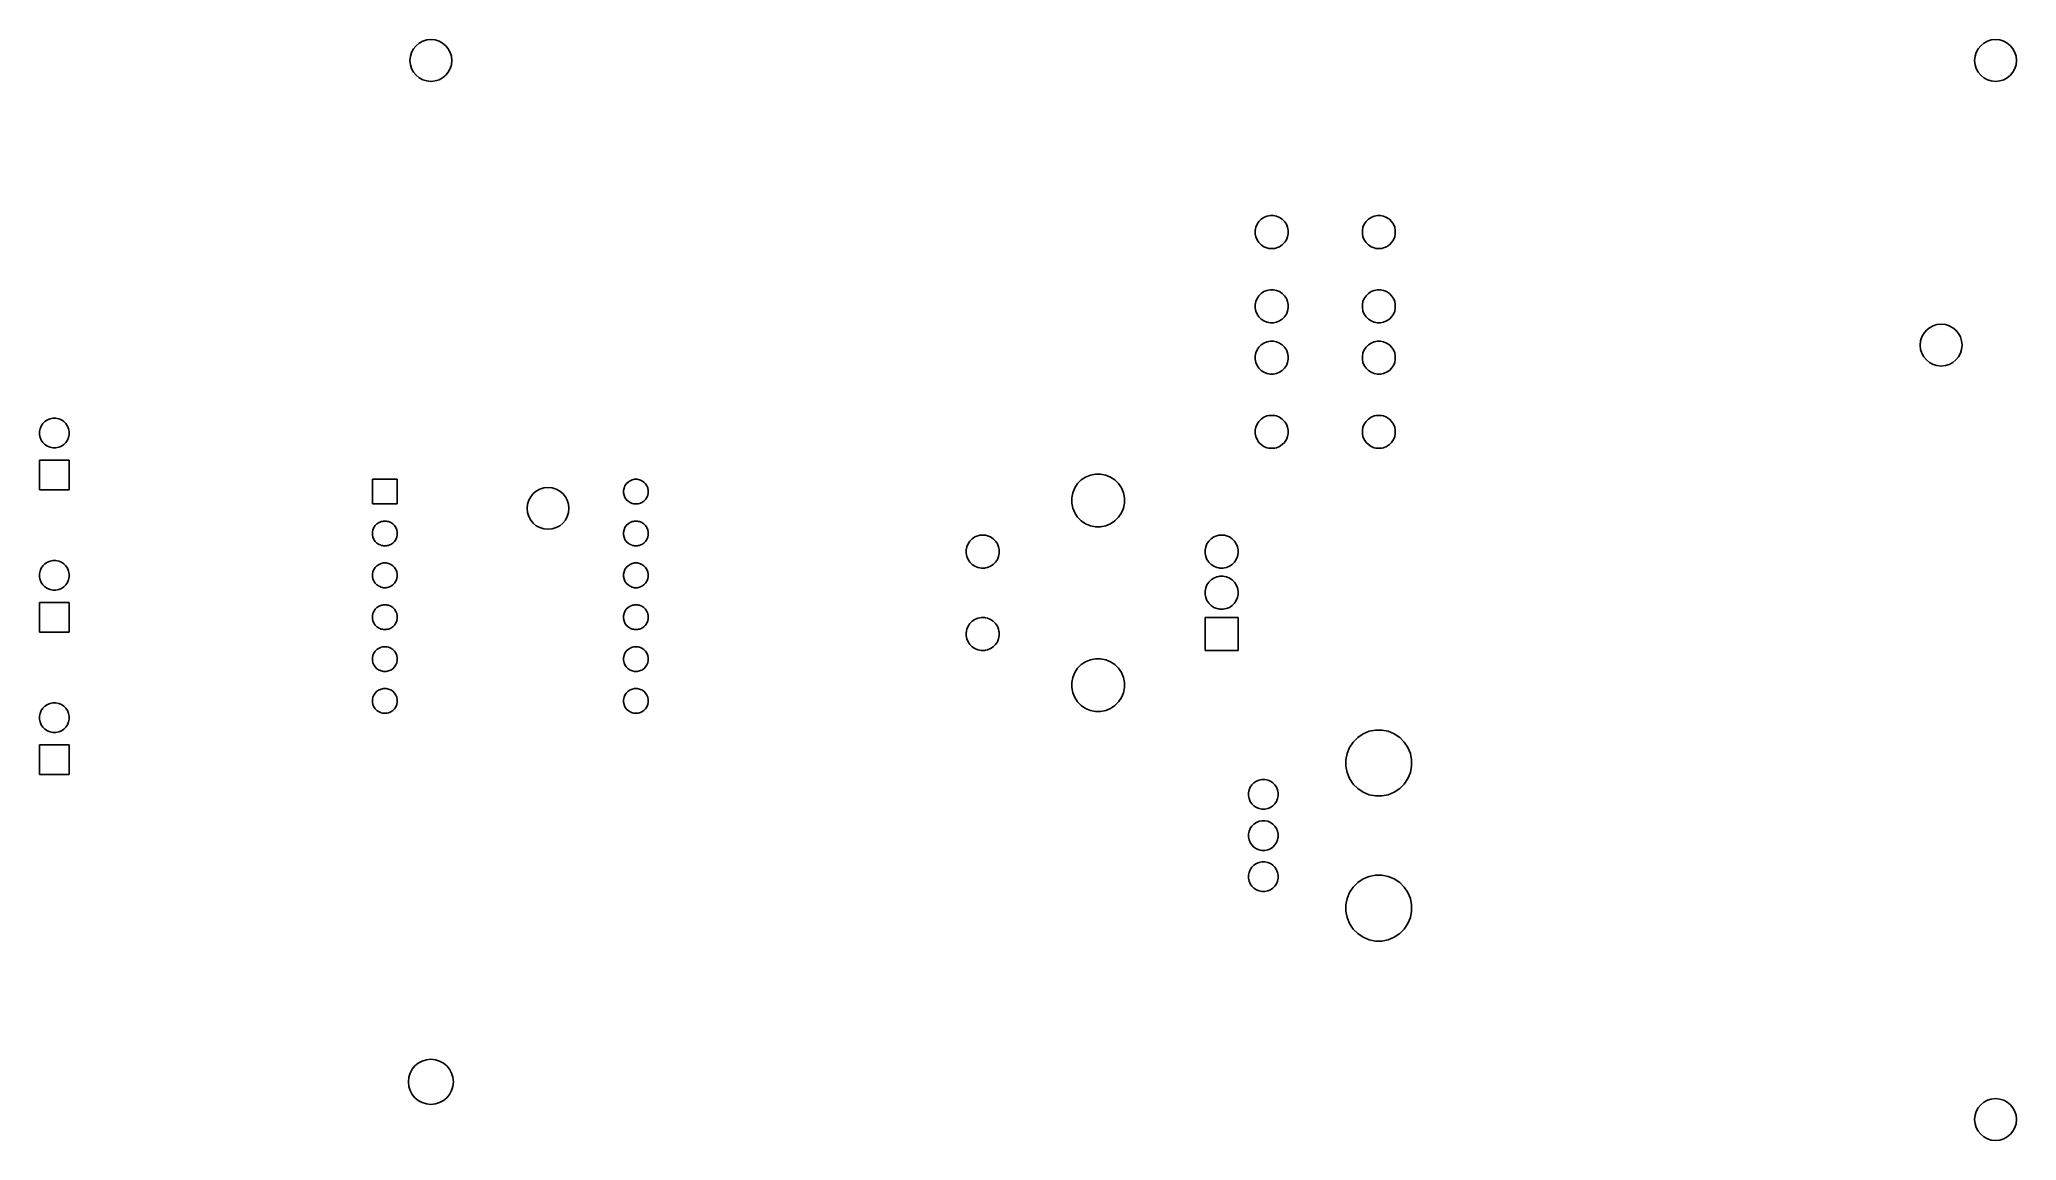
# Model space of a CAD drawing. Extents: x 112 to 232, y -124 to -57.
import ezdxf

# ---------------------------------------------------------------- set-up
doc = ezdxf.new("R2010")
doc.units = 0
doc.header["$MEASUREMENT"] = 0
doc.layers.add('BLACK', color=7, linetype='CONTINUOUS')

msp = doc.modelspace()

# ---------------------------------------------------------------- linework, layer by layer
at = {"layer": 'BLACK', "linetype": 'CONTINUOUS'}
for p, q in [((185.982, -68.5423), (186.058, -68.3603)), ((186.058, -68.3603), (186.167, -68.1965)), ((186.167, -68.1965), (186.307, -68.0572)), ((186.307, -68.0572), (186.47, -67.9478)), ((186.47, -67.9478), (186.652, -67.8724)), ((186.652, -67.8724), (186.768, -67.8494)), ((186.768, -67.8494), (186.846, -67.834)), ((186.846, -67.834), (187.042, -67.834)), ((187.042, -67.834), (187.12, -67.8494)), ((187.12, -67.8494), (187.236, -67.8724)), ((187.236, -67.8724), (187.418, -67.9478)), ((187.418, -67.9478), (187.581, -68.0572)), ((187.581, -68.0572), (187.721, -68.1965)), ((187.721, -68.1965), (187.83, -68.3603)), ((187.83, -68.3603), (187.906, -68.5423)), ((192.482, -68.5423), (192.558, -68.3603)), ((192.558, -68.3603), (192.667, -68.1965)), ((192.667, -68.1965), (192.807, -68.0572)), ((192.807, -68.0572), (192.97, -67.9478)), ((192.97, -67.9478), (193.152, -67.8724)), ((193.152, -67.8724), (193.268, -67.8494)), ((193.268, -67.8494), (193.346, -67.834)), ((193.346, -67.834), (193.542, -67.834)), ((193.542, -67.834), (193.62, -67.8494)), ((193.62, -67.8494), (193.736, -67.8724)), ((193.736, -67.8724), (193.918, -67.9478)), ((193.918, -67.9478), (194.081, -68.0572)), ((194.081, -68.0572), (194.221, -68.1965)), ((194.221, -68.1965), (194.33, -68.3603)), ((194.33, -68.3603), (194.406, -68.5423)), ((185.944, -68.7355), (185.982, -68.5423)), ((185.944, -68.9325), (185.944, -68.7355)), ((185.982, -69.1257), (185.944, -68.9325)), ((186.058, -69.3077), (185.982, -69.1257)), ((186.167, -69.4715), (186.058, -69.3077)), ((186.307, -69.6108), (186.167, -69.4715)), ((186.47, -69.7202), (186.307, -69.6108)), ((187.581, -69.6108), (187.418, -69.7202)), ((187.721, -69.4715), (187.581, -69.6108)), ((187.83, -69.3077), (187.721, -69.4715)), ((187.906, -69.1257), (187.83, -69.3077)), ((187.906, -68.5423), (187.944, -68.7355)), ((187.944, -68.9325), (187.906, -69.1257)), ((187.944, -68.7355), (187.944, -68.9325)), ((192.444, -68.7355), (192.482, -68.5423)), ((192.444, -68.9325), (192.444, -68.7355)), ((192.482, -69.1257), (192.444, -68.9325)), ((192.558, -69.3077), (192.482, -69.1257)), ((192.667, -69.4715), (192.558, -69.3077)), ((192.807, -69.6108), (192.667, -69.4715)), ((192.97, -69.7202), (192.807, -69.6108)), ((194.081, -69.6108), (193.918, -69.7202)), ((194.221, -69.4715), (194.081, -69.6108)), ((194.33, -69.3077), (194.221, -69.4715)), ((194.406, -69.1257), (194.33, -69.3077)), ((194.406, -68.5423), (194.444, -68.7355)), ((194.444, -68.9325), (194.406, -69.1257)), ((194.444, -68.7355), (194.444, -68.9325)), ((186.652, -69.7956), (186.47, -69.7202)), ((186.768, -69.8186), (186.652, -69.7956)), ((186.846, -69.834), (186.768, -69.8186)), ((187.042, -69.834), (186.846, -69.834)), ((187.12, -69.8186), (187.042, -69.834)), ((187.236, -69.7956), (187.12, -69.8186)), ((187.418, -69.7202), (187.236, -69.7956)), ((193.152, -69.7956), (192.97, -69.7202)), ((193.268, -69.8186), (193.152, -69.7956)), ((193.346, -69.834), (193.268, -69.8186)), ((193.542, -69.834), (193.346, -69.834)), ((193.62, -69.8186), (193.542, -69.834)), ((193.736, -69.7956), (193.62, -69.8186)), ((193.918, -69.7202), (193.736, -69.7956)), ((185.944, -73.2355), (185.982, -73.0423)), ((185.982, -73.0423), (186.058, -72.8603)), ((186.058, -72.8603), (186.167, -72.6965)), ((186.167, -72.6965), (186.307, -72.5572)), ((186.307, -72.5572), (186.47, -72.4478)), ((186.47, -72.4478), (186.652, -72.3724)), ((186.652, -72.3724), (186.768, -72.3494)), ((186.768, -72.3494), (186.846, -72.334)), ((186.846, -72.334), (187.042, -72.334)), ((187.042, -72.334), (187.12, -72.3494)), ((187.12, -72.3494), (187.236, -72.3724)), ((187.236, -72.3724), (187.418, -72.4478)), ((187.418, -72.4478), (187.581, -72.5572)), ((187.581, -72.5572), (187.721, -72.6965)), ((187.721, -72.6965), (187.83, -72.8603)), ((187.83, -72.8603), (187.906, -73.0423)), ((187.906, -73.0423), (187.944, -73.2355)), ((192.444, -73.2355), (192.482, -73.0423)), ((192.482, -73.0423), (192.558, -72.8603)), ((192.558, -72.8603), (192.667, -72.6965)), ((192.667, -72.6965), (192.807, -72.5572)), ((192.807, -72.5572), (192.97, -72.4478)), ((192.97, -72.4478), (193.152, -72.3724)), ((193.152, -72.3724), (193.268, -72.3494)), ((193.268, -72.3494), (193.346, -72.334)), ((193.346, -72.334), (193.542, -72.334)), ((193.542, -72.334), (193.62, -72.3494)), ((193.62, -72.3494), (193.736, -72.3724)), ((193.736, -72.3724), (193.918, -72.4478)), ((193.918, -72.4478), (194.081, -72.5572)), ((194.081, -72.5572), (194.221, -72.6965)), ((194.221, -72.6965), (194.33, -72.8603)), ((194.33, -72.8603), (194.406, -73.0423)), ((194.406, -73.0423), (194.444, -73.2355)), ((185.944, -73.4325), (185.944, -73.2355)), ((185.982, -73.6257), (185.944, -73.4325)), ((186.058, -73.8077), (185.982, -73.6257)), ((186.167, -73.9715), (186.058, -73.8077)), ((186.307, -74.1108), (186.167, -73.9715)), ((186.47, -74.2202), (186.307, -74.1108)), ((186.652, -74.2956), (186.47, -74.2202)), ((186.768, -74.3186), (186.652, -74.2956)), ((186.846, -74.334), (186.768, -74.3186)), ((187.042, -74.334), (186.846, -74.334)), ((187.12, -74.3186), (187.042, -74.334)), ((187.236, -74.2956), (187.12, -74.3186)), ((187.418, -74.2202), (187.236, -74.2956)), ((187.581, -74.1108), (187.418, -74.2202)), ((187.721, -73.9715), (187.581, -74.1108)), ((187.83, -73.8077), (187.721, -73.9715)), ((187.906, -73.6257), (187.83, -73.8077)), ((187.944, -73.4325), (187.906, -73.6257)), ((187.944, -73.2355), (187.944, -73.4325)), ((192.444, -73.4325), (192.444, -73.2355)), ((192.482, -73.6257), (192.444, -73.4325)), ((192.558, -73.8077), (192.482, -73.6257)), ((192.667, -73.9715), (192.558, -73.8077)), ((192.807, -74.1108), (192.667, -73.9715)), ((192.97, -74.2202), (192.807, -74.1108)), ((193.152, -74.2956), (192.97, -74.2202)), ((193.268, -74.3186), (193.152, -74.2956)), ((193.346, -74.334), (193.268, -74.3186)), ((193.542, -74.334), (193.346, -74.334)), ((193.62, -74.3186), (193.542, -74.334)), ((193.736, -74.2956), (193.62, -74.3186)), ((193.918, -74.2202), (193.736, -74.2956)), ((194.081, -74.1108), (193.918, -74.2202)), ((194.221, -73.9715), (194.081, -74.1108)), ((194.33, -73.8077), (194.221, -73.9715)), ((194.406, -73.6257), (194.33, -73.8077)), ((194.444, -73.4325), (194.406, -73.6257)), ((194.444, -73.2355), (194.444, -73.4325)), ((186.307, -75.6772), (186.47, -75.5678)), ((186.47, -75.5678), (186.652, -75.4924)), ((186.652, -75.4924), (186.768, -75.4694)), ((186.768, -75.4694), (186.846, -75.454)), ((186.846, -75.454), (187.042, -75.454)), ((187.042, -75.454), (187.12, -75.4694)), ((187.12, -75.4694), (187.236, -75.4924)), ((187.236, -75.4924), (187.418, -75.5678)), ((187.418, -75.5678), (187.581, -75.6772)), ((192.807, -75.6772), (192.97, -75.5678)), ((192.97, -75.5678), (193.152, -75.4924)), ((193.152, -75.4924), (193.268, -75.4694)), ((193.268, -75.4694), (193.346, -75.454)), ((193.346, -75.454), (193.542, -75.454)), ((193.542, -75.454), (193.62, -75.4694)), ((193.62, -75.4694), (193.736, -75.4924)), ((193.736, -75.4924), (193.918, -75.5678)), ((193.918, -75.5678), (194.081, -75.6772)), ((185.944, -76.3555), (185.982, -76.1623)), ((185.944, -76.5525), (185.944, -76.3555)), ((185.982, -76.7457), (185.944, -76.5525)), ((185.982, -76.1623), (186.058, -75.9803)), ((186.058, -76.9277), (185.982, -76.7457)), ((186.058, -75.9803), (186.167, -75.8165)), ((186.167, -75.8165), (186.307, -75.6772)), ((187.581, -75.6772), (187.721, -75.8165)), ((187.721, -75.8165), (187.83, -75.9803)), ((187.83, -75.9803), (187.906, -76.1623)), ((187.906, -76.7457), (187.83, -76.9277)), ((187.906, -76.1623), (187.944, -76.3555)), ((187.944, -76.5525), (187.906, -76.7457)), ((187.944, -76.3555), (187.944, -76.5525)), ((192.444, -76.3555), (192.482, -76.1623)), ((192.444, -76.5525), (192.444, -76.3555)), ((192.482, -76.7457), (192.444, -76.5525)), ((192.482, -76.1623), (192.558, -75.9803)), ((192.558, -76.9277), (192.482, -76.7457)), ((192.558, -75.9803), (192.667, -75.8165)), ((192.667, -75.8165), (192.807, -75.6772)), ((194.081, -75.6772), (194.221, -75.8165)), ((194.221, -75.8165), (194.33, -75.9803)), ((194.33, -75.9803), (194.406, -76.1623)), ((194.406, -76.7457), (194.33, -76.9277)), ((194.406, -76.1623), (194.444, -76.3555)), ((194.444, -76.5525), (194.406, -76.7457)), ((194.444, -76.3555), (194.444, -76.5525)), ((186.167, -77.0915), (186.058, -76.9277)), ((186.307, -77.2308), (186.167, -77.0915)), ((186.47, -77.3402), (186.307, -77.2308)), ((186.652, -77.4156), (186.47, -77.3402)), ((186.768, -77.4386), (186.652, -77.4156)), ((186.846, -77.454), (186.768, -77.4386)), ((187.042, -77.454), (186.846, -77.454)), ((187.12, -77.4386), (187.042, -77.454)), ((187.236, -77.4156), (187.12, -77.4386)), ((187.418, -77.3402), (187.236, -77.4156)), ((187.581, -77.2308), (187.418, -77.3402)), ((187.721, -77.0915), (187.581, -77.2308)), ((187.83, -76.9277), (187.721, -77.0915)), ((192.667, -77.0915), (192.558, -76.9277)), ((192.807, -77.2308), (192.667, -77.0915)), ((192.97, -77.3402), (192.807, -77.2308)), ((193.152, -77.4156), (192.97, -77.3402)), ((193.268, -77.4386), (193.152, -77.4156)), ((193.346, -77.454), (193.268, -77.4386)), ((193.542, -77.454), (193.346, -77.454)), ((193.62, -77.4386), (193.542, -77.454)), ((193.736, -77.4156), (193.62, -77.4386)), ((193.918, -77.3402), (193.736, -77.4156)), ((194.081, -77.2308), (193.918, -77.3402)), ((194.221, -77.0915), (194.081, -77.2308)), ((194.33, -76.9277), (194.221, -77.0915)), ((112.331, -80.4523), (112.456, -80.3269)), ((112.456, -80.3269), (112.604, -80.2284)), ((112.604, -80.2284), (112.767, -80.1606)), ((112.767, -80.1606), (112.941, -80.126)), ((112.941, -80.126), (113.119, -80.126)), ((113.119, -80.126), (113.293, -80.1606)), ((113.293, -80.1606), (113.456, -80.2284)), ((113.456, -80.2284), (113.604, -80.3269)), ((113.604, -80.3269), (113.729, -80.4523)), ((186.058, -80.4803), (186.167, -80.3165)), ((186.167, -80.3165), (186.307, -80.1772)), ((186.307, -80.1772), (186.47, -80.0678)), ((186.47, -80.0678), (186.652, -79.9924)), ((186.652, -79.9924), (186.768, -79.9694)), ((186.768, -79.9694), (186.846, -79.954)), ((186.846, -79.954), (187.042, -79.954)), ((187.042, -79.954), (187.12, -79.9694)), ((187.12, -79.9694), (187.236, -79.9924)), ((187.236, -79.9924), (187.418, -80.0678)), ((187.418, -80.0678), (187.581, -80.1772)), ((187.581, -80.1772), (187.721, -80.3165)), ((187.721, -80.3165), (187.83, -80.4803)), ((192.558, -80.4803), (192.667, -80.3165)), ((192.667, -80.3165), (192.807, -80.1772)), ((192.807, -80.1772), (192.97, -80.0678)), ((192.97, -80.0678), (193.152, -79.9924)), ((193.152, -79.9924), (193.268, -79.9694)), ((193.268, -79.9694), (193.346, -79.954)), ((193.346, -79.954), (193.542, -79.954)), ((193.542, -79.954), (193.62, -79.9694)), ((193.62, -79.9694), (193.736, -79.9924)), ((193.736, -79.9924), (193.918, -80.0678)), ((193.918, -80.0678), (194.081, -80.1772)), ((194.081, -80.1772), (194.221, -80.3165)), ((194.221, -80.3165), (194.33, -80.4803)), ((112.13, -80.9374), (112.165, -80.7635)), ((112.13, -81.1146), (112.13, -80.9374)), ((112.165, -81.2885), (112.13, -81.1146)), ((112.165, -80.7635), (112.232, -80.5997)), ((112.232, -81.4523), (112.165, -81.2885)), ((112.232, -80.5997), (112.331, -80.4523)), ((112.331, -81.5997), (112.232, -81.4523)), ((112.456, -81.7251), (112.331, -81.5997)), ((113.729, -81.5997), (113.604, -81.7251)), ((113.729, -80.4523), (113.828, -80.5997)), ((113.828, -81.4523), (113.729, -81.5997)), ((113.828, -80.5997), (113.895, -80.7635)), ((113.895, -81.2885), (113.828, -81.4523)), ((113.895, -80.7635), (113.93, -80.9374)), ((113.93, -81.1146), (113.895, -81.2885)), ((113.93, -80.9374), (113.93, -81.1146)), ((185.944, -80.8555), (185.982, -80.6623)), ((185.944, -81.0525), (185.944, -80.8555)), ((185.982, -81.2457), (185.944, -81.0525)), ((185.982, -80.6623), (186.058, -80.4803)), ((186.058, -81.4277), (185.982, -81.2457)), ((186.167, -81.5915), (186.058, -81.4277)), ((186.307, -81.7308), (186.167, -81.5915)), ((187.721, -81.5915), (187.581, -81.7308)), ((187.83, -81.4277), (187.721, -81.5915)), ((187.83, -80.4803), (187.906, -80.6623)), ((187.906, -81.2457), (187.83, -81.4277)), ((187.906, -80.6623), (187.944, -80.8555)), ((187.944, -81.0525), (187.906, -81.2457)), ((187.944, -80.8555), (187.944, -81.0525)), ((192.444, -80.8555), (192.482, -80.6623)), ((192.444, -81.0525), (192.444, -80.8555)), ((192.482, -81.2457), (192.444, -81.0525)), ((192.482, -80.6623), (192.558, -80.4803)), ((192.558, -81.4277), (192.482, -81.2457)), ((192.667, -81.5915), (192.558, -81.4277)), ((192.807, -81.7308), (192.667, -81.5915)), ((194.221, -81.5915), (194.081, -81.7308)), ((194.33, -81.4277), (194.221, -81.5915)), ((194.33, -80.4803), (194.406, -80.6623)), ((194.406, -81.2457), (194.33, -81.4277)), ((194.406, -80.6623), (194.444, -80.8555)), ((194.444, -81.0525), (194.406, -81.2457)), ((194.444, -80.8555), (194.444, -81.0525)), ((112.13, -84.466), (112.13, -82.666)), ((112.13, -82.666), (113.93, -82.666)), ((112.604, -81.8236), (112.456, -81.7251)), ((112.767, -81.8914), (112.604, -81.8236)), ((112.941, -81.926), (112.767, -81.8914)), ((113.119, -81.926), (112.941, -81.926)), ((113.293, -81.8914), (113.119, -81.926)), ((113.456, -81.8236), (113.293, -81.8914)), ((113.604, -81.7251), (113.456, -81.8236)), ((113.93, -82.666), (113.93, -84.466)), ((186.47, -81.8402), (186.307, -81.7308)), ((186.652, -81.9156), (186.47, -81.8402)), ((186.768, -81.9386), (186.652, -81.9156)), ((186.846, -81.954), (186.768, -81.9386)), ((187.042, -81.954), (186.846, -81.954)), ((187.12, -81.9386), (187.042, -81.954)), ((187.236, -81.9156), (187.12, -81.9386)), ((187.418, -81.8402), (187.236, -81.9156)), ((187.581, -81.7308), (187.418, -81.8402)), ((192.97, -81.8402), (192.807, -81.7308)), ((193.152, -81.9156), (192.97, -81.8402)), ((193.268, -81.9386), (193.152, -81.9156)), ((193.346, -81.954), (193.268, -81.9386)), ((193.542, -81.954), (193.346, -81.954)), ((193.62, -81.9386), (193.542, -81.954)), ((193.736, -81.9156), (193.62, -81.9386)), ((193.918, -81.8402), (193.736, -81.9156)), ((194.081, -81.7308), (193.918, -81.8402)), ((132.346, -85.332), (132.346, -83.832)), ((132.346, -83.832), (133.846, -83.832)), ((133.846, -83.832), (133.846, -85.332)), ((147.753, -84.1039), (147.858, -83.9994)), ((147.858, -83.9994), (147.981, -83.9174)), ((147.981, -83.9174), (148.061, -83.8842)), ((148.061, -83.8842), (148.117, -83.8608)), ((148.117, -83.8608), (148.19, -83.8464)), ((148.19, -83.8464), (148.262, -83.832)), ((148.262, -83.832), (148.41, -83.832)), ((148.41, -83.832), (148.482, -83.8464)), ((148.482, -83.8464), (148.555, -83.8608)), ((148.555, -83.8608), (148.611, -83.8842)), ((148.611, -83.8842), (148.691, -83.9174)), ((148.691, -83.9174), (148.814, -83.9994)), ((148.814, -83.9994), (148.919, -84.1039)), ((175.153, -84.0981), (175.376, -83.8752)), ((175.376, -83.8752), (175.638, -83.7001)), ((175.638, -83.7001), (175.929, -83.5795)), ((175.929, -83.5795), (176.238, -83.518)), ((176.238, -83.518), (176.554, -83.518)), ((176.554, -83.518), (176.863, -83.5795)), ((176.863, -83.5795), (177.154, -83.7001)), ((177.154, -83.7001), (177.416, -83.8752)), ((177.416, -83.8752), (177.639, -84.0981)), ((113.93, -84.466), (112.13, -84.466)), ((147.586, -84.5081), (147.615, -84.3632)), ((147.586, -84.6559), (147.586, -84.5081)), ((147.615, -84.8008), (147.586, -84.6559)), ((147.615, -84.3632), (147.616, -84.3601)), ((147.671, -84.9373), (147.615, -84.8008)), ((147.616, -84.3601), (147.638, -84.3067)), ((147.638, -84.3067), (147.671, -84.2267)), ((147.671, -84.2267), (147.753, -84.1039)), ((147.753, -85.0601), (147.671, -84.9373)), ((147.858, -85.1646), (147.753, -85.0601)), ((147.981, -85.2466), (147.858, -85.1646)), ((148.814, -85.1646), (148.691, -85.2466)), ((148.919, -85.0601), (148.814, -85.1646)), ((148.919, -84.1039), (149.001, -84.2267)), ((149.001, -84.9373), (148.919, -85.0601)), ((149.001, -84.2267), (149.034, -84.3067)), ((149.057, -84.8008), (149.001, -84.9373)), ((149.034, -84.3067), (149.056, -84.3601)), ((149.056, -84.3601), (149.057, -84.3632)), ((149.057, -84.3632), (149.086, -84.5081)), ((149.086, -84.6559), (149.057, -84.8008)), ((149.086, -84.5081), (149.086, -84.6559)), ((174.796, -84.9604), (174.857, -84.6513)), ((174.796, -85.2756), (174.796, -84.9604)), ((174.857, -84.6513), (174.978, -84.3601)), ((174.978, -84.3601), (175.153, -84.0981)), ((177.639, -84.0981), (177.814, -84.3601)), ((177.814, -84.3601), (177.935, -84.6513)), ((177.935, -84.6513), (177.996, -84.9604)), ((177.996, -84.9604), (177.996, -85.2756)), ((133.846, -85.332), (132.346, -85.332)), ((132.821, -86.4242), (132.877, -86.4008)), ((132.877, -86.4008), (132.95, -86.3864)), ((132.95, -86.3864), (133.022, -86.372)), ((133.022, -86.372), (133.17, -86.372)), ((133.17, -86.372), (133.242, -86.3864)), ((133.242, -86.3864), (133.315, -86.4008)), ((133.315, -86.4008), (133.371, -86.4242)), ((148.061, -85.2798), (147.981, -85.2466)), ((148.117, -85.3032), (148.061, -85.2798)), ((148.061, -86.4242), (148.117, -86.4008)), ((148.19, -85.3176), (148.117, -85.3032)), ((148.117, -86.4008), (148.19, -86.3864)), ((148.262, -85.332), (148.19, -85.3176)), ((148.19, -86.3864), (148.262, -86.372)), ((148.41, -85.332), (148.262, -85.332)), ((148.262, -86.372), (148.41, -86.372)), ((148.482, -85.3176), (148.41, -85.332)), ((148.41, -86.372), (148.482, -86.3864)), ((148.555, -85.3032), (148.482, -85.3176)), ((148.482, -86.3864), (148.555, -86.4008)), ((148.611, -85.2798), (148.555, -85.3032)), ((148.555, -86.4008), (148.611, -86.4242)), ((148.691, -85.2466), (148.611, -85.2798)), ((174.857, -85.5847), (174.796, -85.2756)), ((174.978, -85.8759), (174.857, -85.5847)), ((175.153, -86.1379), (174.978, -85.8759)), ((175.376, -86.3608), (175.153, -86.1379)), ((175.638, -86.5359), (175.376, -86.3608)), ((177.416, -86.3608), (177.154, -86.5359)), ((177.639, -86.1379), (177.416, -86.3608)), ((177.814, -85.8759), (177.639, -86.1379)), ((177.935, -85.5847), (177.814, -85.8759)), ((177.996, -85.2756), (177.935, -85.5847)), ((132.346, -87.0481), (132.375, -86.9032)), ((132.346, -87.1959), (132.346, -87.0481)), ((132.375, -87.3408), (132.346, -87.1959)), ((132.375, -86.9032), (132.431, -86.7667)), ((132.431, -87.4773), (132.375, -87.3408)), ((132.431, -86.7667), (132.513, -86.6439)), ((132.513, -87.6001), (132.431, -87.4773)), ((132.513, -86.6439), (132.618, -86.5394)), ((132.618, -87.7046), (132.513, -87.6001)), ((132.618, -86.5394), (132.741, -86.4574)), ((132.741, -86.4574), (132.821, -86.4242)), ((133.371, -86.4242), (133.451, -86.4574)), ((133.451, -86.4574), (133.574, -86.5394)), ((133.574, -86.5394), (133.679, -86.6439)), ((133.679, -87.6001), (133.574, -87.7046)), ((133.679, -86.6439), (133.761, -86.7667)), ((133.761, -87.4773), (133.679, -87.6001)), ((133.761, -86.7667), (133.817, -86.9032)), ((133.817, -87.3408), (133.761, -87.4773)), ((133.817, -86.9032), (133.846, -87.0481)), ((133.846, -87.1959), (133.817, -87.3408)), ((133.846, -87.0481), (133.846, -87.1959)), ((147.586, -87.0481), (147.615, -86.9032)), ((147.586, -87.1959), (147.586, -87.0481)), ((147.615, -87.3408), (147.586, -87.1959)), ((147.615, -86.9032), (147.671, -86.7667)), ((147.671, -87.4773), (147.615, -87.3408)), ((147.671, -86.7667), (147.753, -86.6439)), ((147.753, -87.6001), (147.671, -87.4773)), ((147.753, -86.6439), (147.858, -86.5394)), ((147.858, -87.7046), (147.753, -87.6001)), ((147.858, -86.5394), (147.981, -86.4574)), ((147.981, -86.4574), (148.061, -86.4242)), ((148.611, -86.4242), (148.691, -86.4574)), ((148.691, -86.4574), (148.814, -86.5394)), ((148.814, -86.5394), (148.919, -86.6439)), ((148.919, -87.6001), (148.814, -87.7046)), ((148.919, -86.6439), (149.001, -86.7667)), ((149.001, -87.4773), (148.919, -87.6001)), ((149.001, -86.7667), (149.057, -86.9032)), ((149.057, -87.3408), (149.001, -87.4773)), ((149.057, -86.9032), (149.086, -87.0481)), ((149.086, -87.1959), (149.057, -87.3408)), ((149.086, -87.0481), (149.086, -87.1959)), ((168.51, -87.7443), (168.619, -87.5805)), ((168.619, -87.5805), (168.759, -87.4412)), ((168.759, -87.4412), (168.922, -87.3318)), ((168.922, -87.3318), (169.104, -87.2564)), ((169.104, -87.2564), (169.22, -87.2334)), ((169.22, -87.2334), (169.298, -87.218)), ((169.298, -87.218), (169.494, -87.218)), ((169.494, -87.218), (169.572, -87.2334)), ((169.572, -87.2334), (169.688, -87.2564)), ((169.688, -87.2564), (169.87, -87.3318)), ((169.87, -87.3318), (170.033, -87.4412)), ((170.033, -87.4412), (170.173, -87.5805)), ((170.173, -87.5805), (170.282, -87.7443)), ((175.929, -86.6565), (175.638, -86.5359)), ((176.238, -86.718), (175.929, -86.6565)), ((176.554, -86.718), (176.238, -86.718)), ((176.863, -86.6565), (176.554, -86.718)), ((177.154, -86.5359), (176.863, -86.6565)), ((183.01, -87.7443), (183.119, -87.5805)), ((183.119, -87.5805), (183.259, -87.4412)), ((183.259, -87.4412), (183.422, -87.3318)), ((183.422, -87.3318), (183.604, -87.2564)), ((183.604, -87.2564), (183.72, -87.2334)), ((183.72, -87.2334), (183.798, -87.218)), ((183.798, -87.218), (183.994, -87.218)), ((183.994, -87.218), (184.072, -87.2334)), ((184.072, -87.2334), (184.188, -87.2564)), ((184.188, -87.2564), (184.37, -87.3318)), ((184.37, -87.3318), (184.533, -87.4412)), ((184.533, -87.4412), (184.673, -87.5805)), ((184.673, -87.5805), (184.782, -87.7443)), ((112.604, -88.8644), (112.767, -88.7966)), ((112.767, -88.7966), (112.941, -88.762)), ((112.941, -88.762), (113.119, -88.762)), ((113.119, -88.762), (113.293, -88.7966)), ((113.293, -88.7966), (113.456, -88.8644)), ((132.741, -87.7866), (132.618, -87.7046)), ((132.821, -87.8198), (132.741, -87.7866)), ((132.877, -87.8432), (132.821, -87.8198)), ((132.95, -87.8576), (132.877, -87.8432)), ((133.022, -87.872), (132.95, -87.8576)), ((133.17, -87.872), (133.022, -87.872)), ((133.242, -87.8576), (133.17, -87.872)), ((133.315, -87.8432), (133.242, -87.8576)), ((133.371, -87.8198), (133.315, -87.8432)), ((133.451, -87.7866), (133.371, -87.8198)), ((133.574, -87.7046), (133.451, -87.7866)), ((147.981, -87.7866), (147.858, -87.7046)), ((148.061, -87.8198), (147.981, -87.7866)), ((148.117, -87.8432), (148.061, -87.8198)), ((148.19, -87.8576), (148.117, -87.8432)), ((148.262, -87.872), (148.19, -87.8576)), ((148.41, -87.872), (148.262, -87.872)), ((148.482, -87.8576), (148.41, -87.872)), ((148.555, -87.8432), (148.482, -87.8576)), ((148.611, -87.8198), (148.555, -87.8432)), ((148.691, -87.7866), (148.611, -87.8198)), ((148.814, -87.7046), (148.691, -87.7866)), ((168.396, -88.1195), (168.434, -87.9263)), ((168.396, -88.3165), (168.396, -88.1195)), ((168.434, -88.5097), (168.396, -88.3165)), ((168.434, -87.9263), (168.51, -87.7443)), ((168.51, -88.6917), (168.434, -88.5097)), ((168.619, -88.8555), (168.51, -88.6917)), ((170.282, -88.6917), (170.173, -88.8555)), ((170.282, -87.7443), (170.358, -87.9263)), ((170.358, -88.5097), (170.282, -88.6917)), ((170.358, -87.9263), (170.396, -88.1195)), ((170.396, -88.3165), (170.358, -88.5097)), ((170.396, -88.1195), (170.396, -88.3165)), ((182.896, -88.1195), (182.934, -87.9263)), ((182.896, -88.3165), (182.896, -88.1195)), ((182.934, -88.5097), (182.896, -88.3165)), ((182.934, -87.9263), (183.01, -87.7443)), ((183.01, -88.6917), (182.934, -88.5097)), ((183.119, -88.8555), (183.01, -88.6917)), ((184.782, -88.6917), (184.673, -88.8555)), ((184.782, -87.7443), (184.858, -87.9263)), ((184.858, -88.5097), (184.782, -88.6917)), ((184.858, -87.9263), (184.896, -88.1195)), ((184.896, -88.3165), (184.858, -88.5097)), ((184.896, -88.1195), (184.896, -88.3165)), ((112.13, -89.5734), (112.165, -89.3995)), ((112.13, -89.7506), (112.13, -89.5734)), ((112.165, -89.9245), (112.13, -89.7506)), ((112.165, -89.3995), (112.232, -89.2357)), ((112.232, -90.0883), (112.165, -89.9245)), ((112.232, -89.2357), (112.331, -89.0883)), ((112.331, -89.0883), (112.456, -88.9629)), ((112.456, -88.9629), (112.604, -88.8644)), ((113.456, -88.8644), (113.604, -88.9629)), ((113.604, -88.9629), (113.729, -89.0883)), ((113.729, -89.0883), (113.828, -89.2357)), ((113.828, -89.2357), (113.895, -89.3995)), ((113.895, -89.9245), (113.828, -90.0883)), ((113.895, -89.3995), (113.93, -89.5734)), ((113.93, -89.7506), (113.895, -89.9245)), ((113.93, -89.5734), (113.93, -89.7506)), ((132.346, -89.5881), (132.375, -89.4432)), ((132.346, -89.7359), (132.346, -89.5881)), ((132.375, -89.8808), (132.346, -89.7359)), ((132.375, -89.4432), (132.431, -89.3067)), ((132.431, -90.0173), (132.375, -89.8808)), ((132.431, -89.3067), (132.513, -89.1839)), ((132.513, -90.1401), (132.431, -90.0173)), ((132.513, -89.1839), (132.618, -89.0794)), ((132.618, -89.0794), (132.741, -88.9974)), ((132.741, -88.9974), (132.824, -88.9629)), ((132.824, -88.9629), (132.877, -88.9408)), ((132.877, -88.9408), (132.95, -88.9264)), ((132.95, -88.9264), (133.022, -88.912)), ((133.022, -88.912), (133.17, -88.912)), ((133.17, -88.912), (133.242, -88.9264)), ((133.242, -88.9264), (133.315, -88.9408)), ((133.315, -88.9408), (133.368, -88.9629)), ((133.368, -88.9629), (133.451, -88.9974)), ((133.451, -88.9974), (133.574, -89.0794)), ((133.574, -89.0794), (133.679, -89.1839)), ((133.679, -89.1839), (133.761, -89.3067)), ((133.761, -90.0173), (133.679, -90.1401)), ((133.761, -89.3067), (133.817, -89.4432)), ((133.817, -89.8808), (133.761, -90.0173)), ((133.817, -89.4432), (133.846, -89.5881)), ((133.846, -89.7359), (133.817, -89.8808)), ((133.846, -89.5881), (133.846, -89.7359)), ((147.586, -89.5881), (147.615, -89.4432)), ((147.586, -89.7359), (147.586, -89.5881)), ((147.615, -89.8808), (147.586, -89.7359)), ((147.615, -89.4432), (147.671, -89.3067)), ((147.671, -90.0173), (147.615, -89.8808)), ((147.671, -89.3067), (147.753, -89.1839)), ((147.753, -90.1401), (147.671, -90.0173)), ((147.753, -89.1839), (147.858, -89.0794)), ((147.858, -89.0794), (147.981, -88.9974)), ((147.981, -88.9974), (148.064, -88.9629)), ((148.064, -88.9629), (148.117, -88.9408)), ((148.117, -88.9408), (148.19, -88.9264)), ((148.19, -88.9264), (148.262, -88.912)), ((148.262, -88.912), (148.41, -88.912)), ((148.41, -88.912), (148.482, -88.9264)), ((148.482, -88.9264), (148.555, -88.9408)), ((148.555, -88.9408), (148.608, -88.9629)), ((148.608, -88.9629), (148.691, -88.9974)), ((148.691, -88.9974), (148.814, -89.0794)), ((148.814, -89.0794), (148.919, -89.1839)), ((148.919, -89.1839), (149.001, -89.3067)), ((149.001, -90.0173), (148.919, -90.1401)), ((149.001, -89.3067), (149.057, -89.4432)), ((149.057, -89.8808), (149.001, -90.0173)), ((149.057, -89.4432), (149.086, -89.5881)), ((149.086, -89.7359), (149.057, -89.8808)), ((149.086, -89.5881), (149.086, -89.7359)), ((168.759, -88.9948), (168.619, -88.8555)), ((168.922, -89.1042), (168.759, -88.9948)), ((169.104, -89.1796), (168.922, -89.1042)), ((169.22, -89.2026), (169.104, -89.1796)), ((169.298, -89.218), (169.22, -89.2026)), ((169.494, -89.218), (169.298, -89.218)), ((169.572, -89.2026), (169.494, -89.218)), ((169.688, -89.1796), (169.572, -89.2026)), ((169.87, -89.1042), (169.688, -89.1796)), ((170.033, -88.9948), (169.87, -89.1042)), ((170.173, -88.8555), (170.033, -88.9948)), ((183.259, -88.9948), (183.119, -88.8555)), ((183.119, -90.0805), (183.259, -89.9412)), ((183.422, -89.1042), (183.259, -88.9948)), ((183.259, -89.9412), (183.422, -89.8318)), ((183.604, -89.1796), (183.422, -89.1042)), ((183.422, -89.8318), (183.604, -89.7564)), ((183.72, -89.2026), (183.604, -89.1796)), ((183.604, -89.7564), (183.72, -89.7334)), ((183.798, -89.218), (183.72, -89.2026)), ((183.72, -89.7334), (183.798, -89.718)), ((183.994, -89.218), (183.798, -89.218)), ((183.798, -89.718), (183.994, -89.718)), ((184.072, -89.2026), (183.994, -89.218)), ((183.994, -89.718), (184.072, -89.7334)), ((184.188, -89.1796), (184.072, -89.2026)), ((184.072, -89.7334), (184.188, -89.7564)), ((184.37, -89.1042), (184.188, -89.1796)), ((184.188, -89.7564), (184.37, -89.8318)), ((184.533, -88.9948), (184.37, -89.1042)), ((184.37, -89.8318), (184.533, -89.9412)), ((184.673, -88.8555), (184.533, -88.9948)), ((184.533, -89.9412), (184.673, -90.0805)), ((112.331, -90.2357), (112.232, -90.0883)), ((112.456, -90.3611), (112.331, -90.2357)), ((112.604, -90.4596), (112.456, -90.3611)), ((112.767, -90.5274), (112.604, -90.4596)), ((112.941, -90.562), (112.767, -90.5274)), ((113.119, -90.562), (112.941, -90.562)), ((113.293, -90.5274), (113.119, -90.562)), ((113.456, -90.4596), (113.293, -90.5274)), ((113.604, -90.3611), (113.456, -90.4596)), ((113.729, -90.2357), (113.604, -90.3611)), ((113.828, -90.0883), (113.729, -90.2357)), ((132.618, -90.2446), (132.513, -90.1401)), ((132.741, -90.3266), (132.618, -90.2446)), ((132.821, -90.3598), (132.741, -90.3266)), ((132.877, -90.3832), (132.821, -90.3598)), ((132.95, -90.3976), (132.877, -90.3832)), ((133.022, -90.412), (132.95, -90.3976)), ((133.17, -90.412), (133.022, -90.412)), ((133.242, -90.3976), (133.17, -90.412)), ((133.315, -90.3832), (133.242, -90.3976)), ((133.371, -90.3598), (133.315, -90.3832)), ((133.451, -90.3266), (133.371, -90.3598)), ((133.574, -90.2446), (133.451, -90.3266)), ((133.679, -90.1401), (133.574, -90.2446)), ((147.858, -90.2446), (147.753, -90.1401)), ((147.981, -90.3266), (147.858, -90.2446)), ((148.061, -90.3598), (147.981, -90.3266)), ((148.117, -90.3832), (148.061, -90.3598)), ((148.19, -90.3976), (148.117, -90.3832)), ((148.262, -90.412), (148.19, -90.3976)), ((148.41, -90.412), (148.262, -90.412)), ((148.482, -90.3976), (148.41, -90.412)), ((148.555, -90.3832), (148.482, -90.3976)), ((148.611, -90.3598), (148.555, -90.3832)), ((148.691, -90.3266), (148.611, -90.3598)), ((148.814, -90.2446), (148.691, -90.3266)), ((148.919, -90.1401), (148.814, -90.2446)), ((182.896, -90.6195), (182.934, -90.4263)), ((182.896, -90.8165), (182.896, -90.6195)), ((182.934, -91.0097), (182.896, -90.8165)), ((182.934, -90.4263), (183.01, -90.2443)), ((183.01, -91.1917), (182.934, -91.0097)), ((183.01, -90.2443), (183.119, -90.0805)), ((183.119, -91.3555), (183.01, -91.1917)), ((184.673, -90.0805), (184.782, -90.2443)), ((184.782, -91.1917), (184.673, -91.3555)), ((184.782, -90.2443), (184.858, -90.4263)), ((184.858, -91.0097), (184.782, -91.1917)), ((184.858, -90.4263), (184.896, -90.6195)), ((184.896, -90.8165), (184.858, -91.0097)), ((184.896, -90.6195), (184.896, -90.8165)), ((112.13, -93.102), (112.13, -91.302)), ((112.13, -91.302), (113.93, -91.302)), ((113.93, -91.302), (113.93, -93.102)), ((132.346, -92.1281), (132.375, -91.9832)), ((132.346, -92.2759), (132.346, -92.1281)), ((132.375, -92.4208), (132.346, -92.2759)), ((132.375, -91.9832), (132.431, -91.8467)), ((132.431, -91.8467), (132.513, -91.7239)), ((132.513, -91.7239), (132.618, -91.6194)), ((132.618, -91.6194), (132.741, -91.5374)), ((132.741, -91.5374), (132.844, -91.4948)), ((132.844, -91.4948), (132.877, -91.4808)), ((132.877, -91.4808), (132.95, -91.4664)), ((132.95, -91.4664), (133.022, -91.452)), ((133.022, -91.452), (133.17, -91.452)), ((133.17, -91.452), (133.242, -91.4664)), ((133.242, -91.4664), (133.315, -91.4808)), ((133.315, -91.4808), (133.348, -91.4948)), ((133.348, -91.4948), (133.451, -91.5374)), ((133.451, -91.5374), (133.574, -91.6194)), ((133.574, -91.6194), (133.679, -91.7239)), ((133.679, -91.7239), (133.761, -91.8467)), ((133.761, -91.8467), (133.817, -91.9832)), ((133.817, -91.9832), (133.846, -92.1281)), ((133.846, -92.2759), (133.817, -92.4208)), ((133.846, -92.1281), (133.846, -92.2759)), ((147.586, -92.1281), (147.615, -91.9832)), ((147.586, -92.2759), (147.586, -92.1281)), ((147.615, -92.4208), (147.586, -92.2759)), ((147.615, -91.9832), (147.671, -91.8467)), ((147.671, -91.8467), (147.753, -91.7239)), ((147.753, -91.7239), (147.858, -91.6194)), ((147.858, -91.6194), (147.981, -91.5374)), ((147.981, -91.5374), (148.084, -91.4948)), ((148.084, -91.4948), (148.117, -91.4808)), ((148.117, -91.4808), (148.19, -91.4664)), ((148.19, -91.4664), (148.262, -91.452)), ((148.262, -91.452), (148.41, -91.452)), ((148.41, -91.452), (148.482, -91.4664)), ((148.482, -91.4664), (148.555, -91.4808)), ((148.555, -91.4808), (148.588, -91.4948)), ((148.588, -91.4948), (148.691, -91.5374)), ((148.691, -91.5374), (148.814, -91.6194)), ((148.814, -91.6194), (148.919, -91.7239)), ((148.919, -91.7239), (149.001, -91.8467)), ((149.001, -91.8467), (149.057, -91.9832)), ((149.057, -91.9832), (149.086, -92.1281)), ((149.086, -92.2759), (149.057, -92.4208)), ((149.086, -92.1281), (149.086, -92.2759)), ((168.759, -92.4412), (168.922, -92.3318)), ((168.922, -92.3318), (169.104, -92.2564)), ((169.104, -92.2564), (169.22, -92.2334)), ((169.22, -92.2334), (169.298, -92.218)), ((169.298, -92.218), (169.494, -92.218)), ((169.494, -92.218), (169.572, -92.2334)), ((169.572, -92.2334), (169.688, -92.2564)), ((169.688, -92.2564), (169.87, -92.3318)), ((169.87, -92.3318), (170.033, -92.4412)), ((182.896, -94.218), (182.896, -92.218)), ((182.896, -92.218), (184.896, -92.218)), ((183.259, -91.4948), (183.119, -91.3555)), ((183.422, -91.6042), (183.259, -91.4948)), ((183.604, -91.6796), (183.422, -91.6042)), ((183.72, -91.7026), (183.604, -91.6796)), ((183.798, -91.718), (183.72, -91.7026)), ((183.994, -91.718), (183.798, -91.718)), ((184.072, -91.7026), (183.994, -91.718)), ((184.188, -91.6796), (184.072, -91.7026)), ((184.37, -91.6042), (184.188, -91.6796)), ((184.533, -91.4948), (184.37, -91.6042)), ((184.673, -91.3555), (184.533, -91.4948)), ((184.896, -92.218), (184.896, -94.218)), ((113.93, -93.102), (112.13, -93.102)), ((132.431, -92.5573), (132.375, -92.4208)), ((132.513, -92.6801), (132.431, -92.5573)), ((132.618, -92.7846), (132.513, -92.6801)), ((132.741, -92.8666), (132.618, -92.7846)), ((132.821, -92.8998), (132.741, -92.8666)), ((132.877, -92.9232), (132.821, -92.8998)), ((132.95, -92.9376), (132.877, -92.9232)), ((133.022, -92.952), (132.95, -92.9376)), ((133.17, -92.952), (133.022, -92.952)), ((133.242, -92.9376), (133.17, -92.952)), ((133.315, -92.9232), (133.242, -92.9376)), ((133.371, -92.8998), (133.315, -92.9232)), ((133.451, -92.8666), (133.371, -92.8998)), ((133.574, -92.7846), (133.451, -92.8666)), ((133.679, -92.6801), (133.574, -92.7846)), ((133.761, -92.5573), (133.679, -92.6801)), ((133.817, -92.4208), (133.761, -92.5573)), ((147.671, -92.5573), (147.615, -92.4208)), ((147.753, -92.6801), (147.671, -92.5573)), ((147.858, -92.7846), (147.753, -92.6801)), ((147.981, -92.8666), (147.858, -92.7846)), ((148.061, -92.8998), (147.981, -92.8666)), ((148.117, -92.9232), (148.061, -92.8998)), ((148.19, -92.9376), (148.117, -92.9232)), ((148.262, -92.952), (148.19, -92.9376)), ((148.41, -92.952), (148.262, -92.952)), ((148.482, -92.9376), (148.41, -92.952)), ((148.555, -92.9232), (148.482, -92.9376)), ((148.611, -92.8998), (148.555, -92.9232)), ((148.691, -92.8666), (148.611, -92.8998)), ((148.814, -92.7846), (148.691, -92.8666)), ((148.919, -92.6801), (148.814, -92.7846)), ((149.001, -92.5573), (148.919, -92.6801)), ((149.057, -92.4208), (149.001, -92.5573)), ((168.396, -93.1195), (168.399, -93.102)), ((168.396, -93.3165), (168.396, -93.1195)), ((168.434, -93.5097), (168.396, -93.3165)), ((168.399, -93.102), (168.411, -93.0422)), ((168.411, -93.0422), (168.434, -92.9263)), ((168.434, -92.9263), (168.51, -92.7443)), ((168.51, -93.6917), (168.434, -93.5097)), ((168.51, -92.7443), (168.619, -92.5805)), ((168.619, -92.5805), (168.759, -92.4412)), ((170.033, -92.4412), (170.173, -92.5805)), ((170.173, -92.5805), (170.282, -92.7443)), ((170.282, -92.7443), (170.358, -92.9263)), ((170.358, -93.5097), (170.282, -93.6917)), ((170.358, -92.9263), (170.381, -93.0422)), ((170.396, -93.3165), (170.358, -93.5097)), ((170.381, -93.0422), (170.393, -93.102)), ((170.393, -93.102), (170.396, -93.1195)), ((170.396, -93.1195), (170.396, -93.3165)), ((132.346, -94.6681), (132.375, -94.5232)), ((132.346, -94.8159), (132.346, -94.6681)), ((132.375, -94.9608), (132.346, -94.8159)), ((132.375, -94.5232), (132.431, -94.3867)), ((132.431, -94.3867), (132.513, -94.2639)), ((132.513, -94.2639), (132.618, -94.1594)), ((132.618, -94.1594), (132.741, -94.0774)), ((132.741, -94.0774), (132.821, -94.0442)), ((132.821, -94.0442), (132.877, -94.0208)), ((132.877, -94.0208), (132.95, -94.0064)), ((132.95, -94.0064), (133.022, -93.992)), ((133.022, -93.992), (133.17, -93.992)), ((133.17, -93.992), (133.242, -94.0064)), ((133.242, -94.0064), (133.315, -94.0208)), ((133.315, -94.0208), (133.371, -94.0442)), ((133.371, -94.0442), (133.451, -94.0774)), ((133.451, -94.0774), (133.574, -94.1594)), ((133.574, -94.1594), (133.679, -94.2639)), ((133.679, -94.2639), (133.761, -94.3867)), ((133.761, -94.3867), (133.817, -94.5232)), ((133.817, -94.5232), (133.846, -94.6681)), ((133.846, -94.8159), (133.817, -94.9608)), ((133.846, -94.6681), (133.846, -94.8159)), ((147.586, -94.6681), (147.615, -94.5232)), ((147.586, -94.8159), (147.586, -94.6681)), ((147.615, -94.9608), (147.586, -94.8159)), ((147.615, -94.5232), (147.671, -94.3867)), ((147.671, -94.3867), (147.753, -94.2639)), ((147.753, -94.2639), (147.858, -94.1594)), ((147.858, -94.1594), (147.981, -94.0774)), ((147.981, -94.0774), (148.061, -94.0442)), ((148.061, -94.0442), (148.117, -94.0208)), ((148.117, -94.0208), (148.19, -94.0064)), ((148.19, -94.0064), (148.262, -93.992)), ((148.262, -93.992), (148.41, -93.992)), ((148.41, -93.992), (148.482, -94.0064)), ((148.482, -94.0064), (148.555, -94.0208)), ((148.555, -94.0208), (148.611, -94.0442)), ((148.611, -94.0442), (148.691, -94.0774)), ((148.691, -94.0774), (148.814, -94.1594)), ((148.814, -94.1594), (148.919, -94.2639)), ((148.919, -94.2639), (149.001, -94.3867)), ((149.001, -94.3867), (149.057, -94.5232)), ((149.057, -94.5232), (149.086, -94.6681)), ((149.086, -94.8159), (149.057, -94.9608)), ((149.086, -94.6681), (149.086, -94.8159)), ((168.619, -93.8555), (168.51, -93.6917)), ((168.759, -93.9948), (168.619, -93.8555)), ((168.922, -94.1042), (168.759, -93.9948)), ((169.104, -94.1796), (168.922, -94.1042)), ((169.22, -94.2026), (169.104, -94.1796)), ((169.298, -94.218), (169.22, -94.2026)), ((169.494, -94.218), (169.298, -94.218)), ((169.572, -94.2026), (169.494, -94.218)), ((169.688, -94.1796), (169.572, -94.2026)), ((169.87, -94.1042), (169.688, -94.1796)), ((170.033, -93.9948), (169.87, -94.1042)), ((170.173, -93.8555), (170.033, -93.9948)), ((170.282, -93.6917), (170.173, -93.8555)), ((175.638, -94.9001), (175.929, -94.7795)), ((175.929, -94.7795), (176.238, -94.718)), ((176.238, -94.718), (176.554, -94.718)), ((176.554, -94.718), (176.863, -94.7795)), ((176.863, -94.7795), (177.154, -94.9001)), ((184.896, -94.218), (182.896, -94.218)), ((132.431, -95.0973), (132.375, -94.9608)), ((132.513, -95.2201), (132.431, -95.0973)), ((132.618, -95.3246), (132.513, -95.2201)), ((132.741, -95.4066), (132.618, -95.3246)), ((132.821, -95.4398), (132.741, -95.4066)), ((132.877, -95.4632), (132.821, -95.4398)), ((132.95, -95.4776), (132.877, -95.4632)), ((133.022, -95.492), (132.95, -95.4776)), ((133.17, -95.492), (133.022, -95.492)), ((133.242, -95.4776), (133.17, -95.492)), ((133.315, -95.4632), (133.242, -95.4776)), ((133.371, -95.4398), (133.315, -95.4632)), ((133.451, -95.4066), (133.371, -95.4398)), ((133.574, -95.3246), (133.451, -95.4066)), ((133.679, -95.2201), (133.574, -95.3246)), ((133.761, -95.0973), (133.679, -95.2201)), ((133.817, -94.9608), (133.761, -95.0973)), ((147.671, -95.0973), (147.615, -94.9608)), ((147.753, -95.2201), (147.671, -95.0973)), ((147.858, -95.3246), (147.753, -95.2201)), ((147.981, -95.4066), (147.858, -95.3246)), ((148.061, -95.4398), (147.981, -95.4066)), ((148.117, -95.4632), (148.061, -95.4398)), ((148.19, -95.4776), (148.117, -95.4632)), ((148.262, -95.492), (148.19, -95.4776)), ((148.41, -95.492), (148.262, -95.492)), ((148.482, -95.4776), (148.41, -95.492)), ((148.555, -95.4632), (148.482, -95.4776)), ((148.611, -95.4398), (148.555, -95.4632)), ((148.691, -95.4066), (148.611, -95.4398)), ((148.814, -95.3246), (148.691, -95.4066)), ((148.919, -95.2201), (148.814, -95.3246)), ((149.001, -95.0973), (148.919, -95.2201)), ((149.057, -94.9608), (149.001, -95.0973)), ((174.796, -96.1604), (174.857, -95.8513)), ((174.857, -95.8513), (174.978, -95.5601)), ((174.978, -95.5601), (175.153, -95.2981)), ((175.153, -95.2981), (175.376, -95.0752)), ((175.376, -95.0752), (175.638, -94.9001)), ((177.154, -94.9001), (177.416, -95.0752)), ((177.416, -95.0752), (177.639, -95.2981)), ((177.639, -95.2981), (177.814, -95.5601)), ((177.814, -95.5601), (177.935, -95.8513)), ((177.935, -95.8513), (177.996, -96.1604)), ((132.346, -97.2081), (132.375, -97.0632)), ((132.346, -97.3559), (132.346, -97.2081)), ((132.375, -97.0632), (132.431, -96.9267)), ((132.431, -96.9267), (132.513, -96.8039)), ((132.513, -96.8039), (132.618, -96.6994)), ((132.618, -96.6994), (132.741, -96.6174)), ((132.741, -96.6174), (132.821, -96.5842)), ((132.821, -96.5842), (132.877, -96.5608)), ((132.877, -96.5608), (132.95, -96.5464)), ((132.95, -96.5464), (133.022, -96.532)), ((133.022, -96.532), (133.17, -96.532)), ((133.17, -96.532), (133.242, -96.5464)), ((133.242, -96.5464), (133.315, -96.5608)), ((133.315, -96.5608), (133.371, -96.5842)), ((133.371, -96.5842), (133.451, -96.6174)), ((133.451, -96.6174), (133.574, -96.6994)), ((133.574, -96.6994), (133.679, -96.8039)), ((133.679, -96.8039), (133.761, -96.9267)), ((133.761, -96.9267), (133.817, -97.0632)), ((133.817, -97.0632), (133.846, -97.2081)), ((133.846, -97.2081), (133.846, -97.3559)), ((147.586, -97.2081), (147.615, -97.0632)), ((147.586, -97.3559), (147.586, -97.2081)), ((147.615, -97.0632), (147.671, -96.9267)), ((147.671, -96.9267), (147.753, -96.8039)), ((147.753, -96.8039), (147.858, -96.6994)), ((147.858, -96.6994), (147.981, -96.6174)), ((147.981, -96.6174), (148.061, -96.5842)), ((148.061, -96.5842), (148.117, -96.5608)), ((148.117, -96.5608), (148.19, -96.5464)), ((148.19, -96.5464), (148.262, -96.532)), ((148.262, -96.532), (148.41, -96.532)), ((148.41, -96.532), (148.482, -96.5464)), ((148.482, -96.5464), (148.555, -96.5608)), ((148.555, -96.5608), (148.611, -96.5842)), ((148.611, -96.5842), (148.691, -96.6174)), ((148.691, -96.6174), (148.814, -96.6994)), ((148.814, -96.6994), (148.919, -96.8039)), ((148.919, -96.8039), (149.001, -96.9267)), ((149.001, -96.9267), (149.057, -97.0632)), ((149.057, -97.0632), (149.086, -97.2081)), ((149.086, -97.2081), (149.086, -97.3559)), ((174.796, -96.4756), (174.796, -96.1604)), ((174.857, -96.7847), (174.796, -96.4756)), ((174.978, -97.0759), (174.857, -96.7847)), ((175.153, -97.3379), (174.978, -97.0759)), ((177.814, -97.0759), (177.639, -97.3379)), ((177.935, -96.7847), (177.814, -97.0759)), ((177.996, -96.4756), (177.935, -96.7847)), ((177.996, -96.1604), (177.996, -96.4756)), ((112.13, -98.2094), (112.165, -98.0355)), ((112.13, -98.3866), (112.13, -98.2094)), ((112.165, -98.5605), (112.13, -98.3866)), ((112.165, -98.0355), (112.232, -97.8717)), ((112.232, -97.8717), (112.331, -97.7243)), ((112.331, -97.7243), (112.456, -97.5989)), ((112.456, -97.5989), (112.604, -97.5004)), ((112.604, -97.5004), (112.767, -97.4326)), ((112.767, -97.4326), (112.941, -97.398)), ((112.941, -97.398), (113.119, -97.398)), ((113.119, -97.398), (113.293, -97.4326)), ((113.293, -97.4326), (113.456, -97.5004)), ((113.456, -97.5004), (113.604, -97.5989)), ((113.604, -97.5989), (113.729, -97.7243)), ((113.729, -97.7243), (113.828, -97.8717)), ((113.828, -97.8717), (113.895, -98.0355)), ((113.895, -98.0355), (113.93, -98.2094)), ((113.93, -98.3866), (113.895, -98.5605)), ((113.93, -98.2094), (113.93, -98.3866)), ((132.375, -97.5008), (132.346, -97.3559)), ((132.431, -97.6373), (132.375, -97.5008)), ((132.513, -97.7601), (132.431, -97.6373)), ((132.618, -97.8646), (132.513, -97.7601)), ((132.741, -97.9466), (132.618, -97.8646)), ((132.821, -97.9798), (132.741, -97.9466)), ((132.877, -98.0032), (132.821, -97.9798)), ((132.95, -98.0176), (132.877, -98.0032)), ((133.022, -98.032), (132.95, -98.0176)), ((133.17, -98.032), (133.022, -98.032)), ((133.242, -98.0176), (133.17, -98.032)), ((133.315, -98.0032), (133.242, -98.0176)), ((133.371, -97.9798), (133.315, -98.0032)), ((133.451, -97.9466), (133.371, -97.9798)), ((133.574, -97.8646), (133.451, -97.9466)), ((133.679, -97.7601), (133.574, -97.8646)), ((133.761, -97.6373), (133.679, -97.7601)), ((133.817, -97.5008), (133.761, -97.6373)), ((133.846, -97.3559), (133.817, -97.5008)), ((147.615, -97.5008), (147.586, -97.3559)), ((147.671, -97.6373), (147.615, -97.5008)), ((147.753, -97.7601), (147.671, -97.6373)), ((147.858, -97.8646), (147.753, -97.7601)), ((147.981, -97.9466), (147.858, -97.8646)), ((148.061, -97.9798), (147.981, -97.9466)), ((148.117, -98.0032), (148.061, -97.9798)), ((148.19, -98.0176), (148.117, -98.0032)), ((148.262, -98.032), (148.19, -98.0176)), ((148.41, -98.032), (148.262, -98.032)), ((148.482, -98.0176), (148.41, -98.032)), ((148.555, -98.0032), (148.482, -98.0176)), ((148.611, -97.9798), (148.555, -98.0032)), ((148.691, -97.9466), (148.611, -97.9798)), ((148.814, -97.8646), (148.691, -97.9466)), ((148.919, -97.7601), (148.814, -97.8646)), ((149.001, -97.6373), (148.919, -97.7601)), ((149.057, -97.5008), (149.001, -97.6373)), ((149.086, -97.3559), (149.057, -97.5008)), ((175.376, -97.5608), (175.153, -97.3379)), ((175.638, -97.7359), (175.376, -97.5608)), ((175.929, -97.8565), (175.638, -97.7359)), ((176.238, -97.918), (175.929, -97.8565)), ((176.554, -97.918), (176.238, -97.918)), ((176.863, -97.8565), (176.554, -97.918)), ((177.154, -97.7359), (176.863, -97.8565)), ((177.416, -97.5608), (177.154, -97.7359)), ((177.639, -97.3379), (177.416, -97.5608)), ((112.232, -98.7243), (112.165, -98.5605)), ((112.331, -98.8717), (112.232, -98.7243)), ((112.456, -98.9971), (112.331, -98.8717)), ((112.604, -99.0956), (112.456, -98.9971)), ((112.767, -99.1634), (112.604, -99.0956)), ((112.941, -99.198), (112.767, -99.1634)), ((113.119, -99.198), (112.941, -99.198)), ((113.293, -99.1634), (113.119, -99.198)), ((113.456, -99.0956), (113.293, -99.1634)), ((113.604, -98.9971), (113.456, -99.0956)), ((113.729, -98.8717), (113.604, -98.9971)), ((113.828, -98.7243), (113.729, -98.8717)), ((113.895, -98.5605), (113.828, -98.7243)), ((191.883, -99.7751), (192.161, -99.4965)), ((192.161, -99.4965), (192.489, -99.2776)), ((192.489, -99.2776), (192.853, -99.1269)), ((192.853, -99.1269), (193.239, -99.05)), ((193.239, -99.05), (193.633, -99.05)), ((193.633, -99.05), (194.019, -99.1269)), ((194.019, -99.1269), (194.383, -99.2776)), ((194.383, -99.2776), (194.711, -99.4965)), ((194.711, -99.4965), (194.989, -99.7751)), ((112.13, -101.738), (112.13, -99.938)), ((112.13, -99.938), (113.93, -99.938)), ((113.93, -99.938), (113.93, -101.738)), ((191.436, -100.853), (191.513, -100.467)), ((191.513, -100.467), (191.664, -100.103)), ((191.664, -100.103), (191.883, -99.7751)), ((194.989, -99.7751), (195.208, -100.103)), ((195.208, -100.103), (195.359, -100.467)), ((195.359, -100.467), (195.436, -100.853)), ((113.93, -101.738), (112.13, -101.738)), ((191.436, -101.247), (191.436, -100.853)), ((191.513, -101.633), (191.436, -101.247)), ((191.664, -101.997), (191.513, -101.633)), ((191.883, -102.325), (191.664, -101.997)), ((195.208, -101.997), (194.989, -102.325)), ((195.359, -101.633), (195.208, -101.997)), ((195.436, -101.247), (195.359, -101.633)), ((195.436, -100.853), (195.436, -101.247)), ((185.536, -102.861), (185.571, -102.687)), ((185.536, -103.039), (185.536, -102.861)), ((185.571, -103.213), (185.536, -103.039)), ((185.571, -102.687), (185.638, -102.524)), ((185.638, -103.376), (185.571, -103.213)), ((185.638, -102.524), (185.737, -102.376)), ((185.737, -102.376), (185.862, -102.251)), ((185.862, -102.251), (186.01, -102.152)), ((186.01, -102.152), (186.173, -102.085)), ((186.173, -102.085), (186.347, -102.05)), ((186.347, -102.05), (186.525, -102.05)), ((186.525, -102.05), (186.699, -102.085)), ((186.699, -102.085), (186.862, -102.152)), ((186.862, -102.152), (187.01, -102.251)), ((187.01, -102.251), (187.135, -102.376)), ((187.135, -102.376), (187.234, -102.524)), ((187.234, -102.524), (187.301, -102.687)), ((187.301, -103.213), (187.234, -103.376)), ((187.301, -102.687), (187.336, -102.861)), ((187.336, -103.039), (187.301, -103.213)), ((187.336, -102.861), (187.336, -103.039)), ((192.161, -102.603), (191.883, -102.325)), ((192.489, -102.822), (192.161, -102.603)), ((192.853, -102.973), (192.489, -102.822)), ((193.239, -103.05), (192.853, -102.973)), ((193.633, -103.05), (193.239, -103.05)), ((194.019, -102.973), (193.633, -103.05)), ((194.383, -102.822), (194.019, -102.973)), ((194.711, -102.603), (194.383, -102.822)), ((194.989, -102.325), (194.711, -102.603)), ((185.737, -103.524), (185.638, -103.376)), ((185.862, -103.649), (185.737, -103.524)), ((186.01, -103.748), (185.862, -103.649)), ((186.173, -103.815), (186.01, -103.748)), ((186.347, -103.85), (186.173, -103.815)), ((186.525, -103.85), (186.347, -103.85)), ((186.699, -103.815), (186.525, -103.85)), ((186.862, -103.748), (186.699, -103.815)), ((187.01, -103.649), (186.862, -103.748)), ((187.135, -103.524), (187.01, -103.649)), ((187.234, -103.376), (187.135, -103.524)), ((185.536, -105.361), (185.571, -105.187)), ((185.536, -105.539), (185.536, -105.361)), ((185.571, -105.713), (185.536, -105.539)), ((185.571, -105.187), (185.638, -105.024)), ((185.638, -105.024), (185.737, -104.876)), ((185.737, -104.876), (185.862, -104.751)), ((185.862, -104.751), (186.01, -104.652)), ((186.01, -104.652), (186.173, -104.585)), ((186.173, -104.585), (186.347, -104.55)), ((186.347, -104.55), (186.525, -104.55)), ((186.525, -104.55), (186.699, -104.585)), ((186.699, -104.585), (186.862, -104.652)), ((186.862, -104.652), (187.01, -104.751)), ((187.01, -104.751), (187.135, -104.876)), ((187.135, -104.876), (187.234, -105.024)), ((187.234, -105.024), (187.301, -105.187)), ((187.301, -105.187), (187.336, -105.361)), ((187.336, -105.539), (187.301, -105.713)), ((187.336, -105.361), (187.336, -105.539)), ((185.638, -105.876), (185.571, -105.713)), ((185.737, -106.024), (185.638, -105.876)), ((185.862, -106.149), (185.737, -106.024)), ((186.01, -106.248), (185.862, -106.149)), ((186.173, -106.315), (186.01, -106.248)), ((186.347, -106.35), (186.173, -106.315)), ((186.525, -106.35), (186.347, -106.35)), ((186.699, -106.315), (186.525, -106.35)), ((186.862, -106.248), (186.699, -106.315)), ((187.01, -106.149), (186.862, -106.248)), ((187.135, -106.024), (187.01, -106.149)), ((187.234, -105.876), (187.135, -106.024)), ((187.301, -105.713), (187.234, -105.876)), ((185.536, -107.861), (185.571, -107.687)), ((185.536, -108.039), (185.536, -107.861)), ((185.571, -107.687), (185.638, -107.524)), ((185.638, -107.524), (185.737, -107.376)), ((185.737, -107.376), (185.862, -107.251)), ((185.862, -107.251), (186.01, -107.152)), ((186.01, -107.152), (186.173, -107.085)), ((186.173, -107.085), (186.347, -107.05)), ((186.347, -107.05), (186.525, -107.05)), ((186.525, -107.05), (186.699, -107.085)), ((186.699, -107.085), (186.862, -107.152)), ((186.862, -107.152), (187.01, -107.251)), ((187.01, -107.251), (187.135, -107.376)), ((187.135, -107.376), (187.234, -107.524)), ((187.234, -107.524), (187.301, -107.687)), ((187.301, -107.687), (187.336, -107.861)), ((187.336, -107.861), (187.336, -108.039)), ((192.489, -108.078), (192.853, -107.927)), ((192.853, -107.927), (193.239, -107.85)), ((193.239, -107.85), (193.633, -107.85)), ((193.633, -107.85), (194.019, -107.927)), ((194.019, -107.927), (194.383, -108.078)), ((185.571, -108.213), (185.536, -108.039)), ((185.638, -108.376), (185.571, -108.213)), ((185.737, -108.524), (185.638, -108.376)), ((185.862, -108.649), (185.737, -108.524)), ((186.01, -108.748), (185.862, -108.649)), ((186.173, -108.815), (186.01, -108.748)), ((186.347, -108.85), (186.173, -108.815)), ((186.525, -108.85), (186.347, -108.85)), ((186.699, -108.815), (186.525, -108.85)), ((186.862, -108.748), (186.699, -108.815)), ((187.01, -108.649), (186.862, -108.748)), ((187.135, -108.524), (187.01, -108.649)), ((187.234, -108.376), (187.135, -108.524)), ((187.301, -108.213), (187.234, -108.376)), ((187.336, -108.039), (187.301, -108.213)), ((191.513, -109.267), (191.664, -108.903)), ((191.664, -108.903), (191.883, -108.575)), ((191.883, -108.575), (192.161, -108.297)), ((192.161, -108.297), (192.489, -108.078)), ((194.383, -108.078), (194.711, -108.297)), ((194.711, -108.297), (194.989, -108.575)), ((194.989, -108.575), (195.208, -108.903)), ((195.208, -108.903), (195.359, -109.267)), ((191.436, -109.653), (191.513, -109.267)), ((191.436, -110.047), (191.436, -109.653)), ((191.513, -110.433), (191.436, -110.047)), ((195.359, -109.267), (195.436, -109.653)), ((195.436, -110.047), (195.359, -110.433)), ((195.436, -109.653), (195.436, -110.047)), ((191.664, -110.797), (191.513, -110.433)), ((191.883, -111.125), (191.664, -110.797)), ((192.161, -111.403), (191.883, -111.125)), ((192.489, -111.622), (192.161, -111.403)), ((192.853, -111.773), (192.489, -111.622)), ((194.383, -111.622), (194.019, -111.773)), ((194.711, -111.403), (194.383, -111.622)), ((194.989, -111.125), (194.711, -111.403)), ((195.208, -110.797), (194.989, -111.125)), ((195.359, -110.433), (195.208, -110.797)), ((193.239, -111.85), (192.853, -111.773)), ((193.633, -111.85), (193.239, -111.85)), ((194.019, -111.773), (193.633, -111.85))]:
    msp.add_line(p, q, dxfattribs=at)
at = {"layer": 'BLACK'}
for centre, radius in [((135.89, -58.42), 1.27), ((230.886, -58.42), 1.27), ((227.584, -75.692), 1.27), ((143.002, -85.598), 1.27), ((135.89, -120.396), 1.3678), ((230.886, -122.682), 1.27)]:
    msp.add_circle(centre, radius, dxfattribs=at)

doc.saveas('drawing.dxf')
